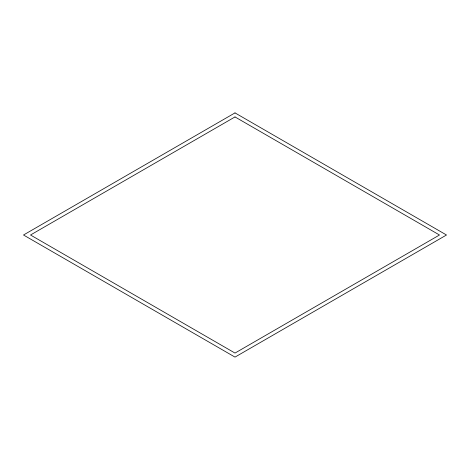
<?xml version="1.0" encoding="UTF-8"?>
<svg xmlns="http://www.w3.org/2000/svg" width="470" height="470" viewBox="0 0 470 470"><rect width="100%" height="100%" fill="white"/><g stroke="black" fill="none" stroke-linecap="round" stroke-linejoin="round"><path stroke-width="0.7" d="M235 112.894L23.5 235L235 357.106L446.5 235L235 112.894M235 116.936L30.509 235L235 353.064L439.491 235L235 116.936"/></g></svg>
